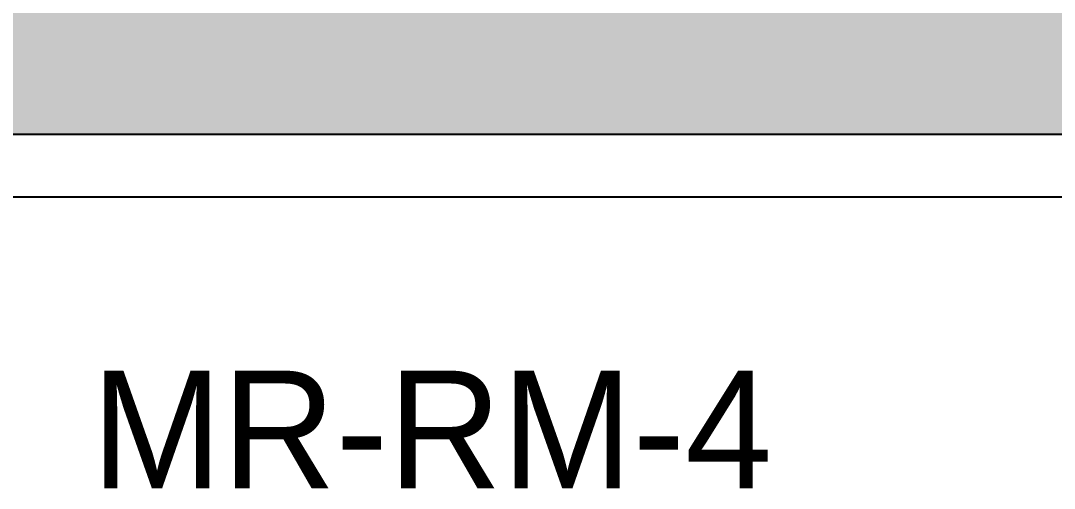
# Model space of a CAD drawing. Extents: x 210.3 to 295.3, y 156.1 to 238.5.
# Drawn here: x 239.95 to 266.33, y 156.15 to 168.08 of the extents above; entities that cross this region are included whole.
import ezdxf

# ---------------------------------------------------------------- set-up
doc = ezdxf.new("R2010")
doc.units = 0
doc.header["$MEASUREMENT"] = 0
doc.linetypes.add('CENTERX2', pattern=[101.6, 63.5, -12.7, 12.7, -12.7])
for name, color, linetype in [('L35', 3, 'CONTINUOUS'), ('T25', 1, 'CONTINUOUS'), ('TBLK25', 1, 'CONTINUOUS')]:
    doc.layers.add(name, color=color, linetype=linetype)

msp = doc.modelspace()

# ---------------------------------------------------------------- hatches: boundary and pattern name
at = {"layer": 'TBLK25', "linetype": 'CENTERX2'}
h = msp.add_hatch(color=256, dxfattribs=at)
edge = h.paths.add_edge_path()
edge.add_line((220.316, 236.871), (285.316, 236.871))
edge.add_arc((285.316, 228.471), 8.4, 0, 90, ccw=False)
edge.add_line((293.716, 228.471), (293.716, 173.571))
edge.add_arc((285.316, 173.571), 8.4, -90, 0, ccw=False)
edge.add_line((285.316, 165.171), (220.316, 165.171))
edge.add_arc((220.316, 173.571), 8.4, 180, 270, ccw=False)
edge.add_line((211.916, 173.571), (211.916, 228.471))
edge.add_arc((220.316, 228.471), 8.4, 90, 180, ccw=False)
edge = h.paths.add_edge_path(flags=16)
edge.add_line((290.516, 183.221), (290.516, 173.571))
edge.add_arc((285.316, 173.571), 5.2, -90, 0, ccw=False)
edge.add_line((285.316, 168.371), (220.316, 168.371))
edge.add_arc((220.316, 173.571), 5.2, 180, 270, ccw=False)
edge.add_line((215.116, 173.571), (215.116, 183.221))
edge.add_line((215.116, 183.221), (290.516, 183.221))
edge = h.paths.add_edge_path(flags=16)
edge.add_line((215.116, 186.421), (290.516, 186.421))
edge.add_line((290.516, 186.421), (290.516, 228.471))
edge.add_arc((285.316, 228.471), 5.2, 0, 90)
edge.add_line((285.316, 233.671), (220.316, 233.671))
edge.add_arc((220.316, 228.471), 5.2, 90, 180)
edge.add_line((215.116, 228.471), (215.116, 186.421))

# ---------------------------------------------------------------- linework, layer by layer
at = {"layer": 'L35'}
for points in [[(220.316, 238.471), (285.316, 238.471, -0.414214), (295.316, 228.471), (295.316, 180.071), (295.316, 173.571, -0.414214), (285.316, 163.571), (220.316, 163.571, -0.414214), (210.316, 173.571), (210.316, 180.071), (210.316, 228.471, -0.414214)], [(220.316, 236.871), (285.316, 236.871, -0.414214), (293.716, 228.471), (293.716, 173.571, -0.414214), (285.316, 165.171), (220.316, 165.171, -0.414214), (211.916, 173.571), (211.916, 228.471, -0.414214)]]:
    msp.add_lwpolyline(points, format="xyb", close=True, dxfattribs=at)

# ---------------------------------------------------------------- texts
at = {"layer": 'T25', "insert": (250.443, 157.647), "char_height": 3, "attachment_point": 5}
msp.add_mtext('MR-RM-4', dxfattribs=at)

doc.saveas('drawing.dxf')
